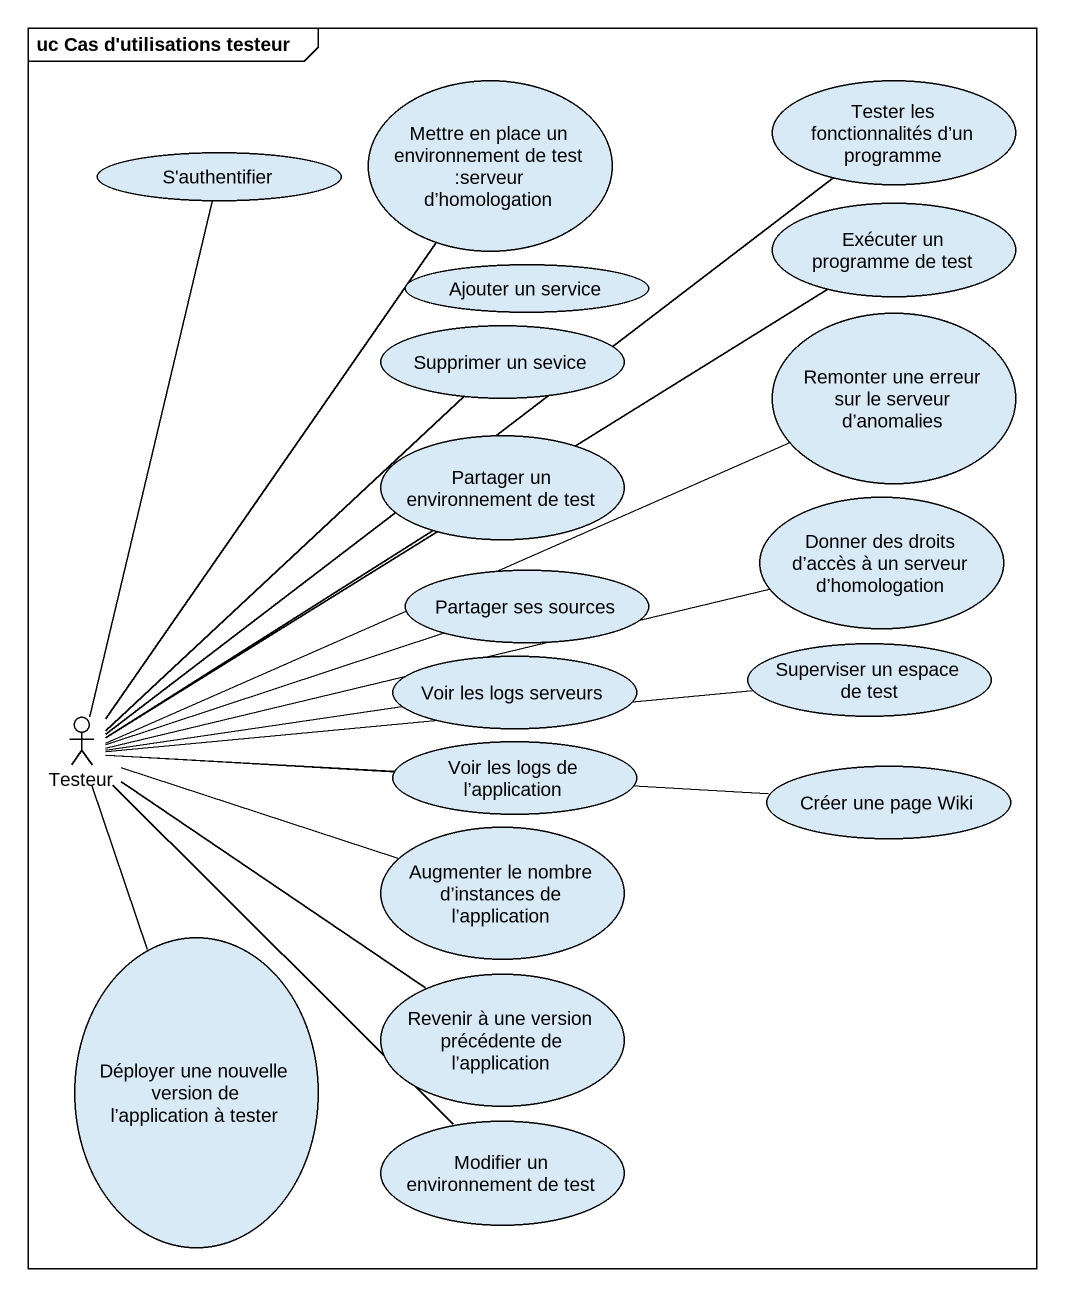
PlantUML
@startuml
mainframe uc Cas d'utilisations testeur
usecase "Mettre en place un environnement de test :serveur d’homologation" as Mettre_en_place_un
usecase "Tester les fonctionnalités d’un programme" as Tester_les_fonctionnalités
usecase "S'authentifier" as S_authentifier
usecase "Exécuter un programme de test" as Exécuter_un_programme_de
usecase "Supprimer un sevice" as Supprimer_un_sevice
usecase "Ajouter un service" as Ajouter_un_service
usecase "Remonter une erreur sur le serveur d’anomalies" as Remonter_une_erreur_sur_le
usecase "Partager un environnement de test" as Partager_un_environnement
usecase "Donner des droits d’accès à un serveur d’homologation" as Donner_des_droits_d_accès_à
usecase "Partager ses sources" as Partager_ses_sources
usecase "Superviser un espace de test" as Superviser_un_espace_de_test
actor Testeur
usecase "Voir les logs serveurs" as Voir_les_logs_serveurs
usecase "Voir les logs de l’application" as Voir_les_logs_de_l
usecase "Créer une page Wiki" as Créer_une_page_Wiki
usecase "Augmenter le nombre d’instances de l’application" as Augmenter_le_nombre_d
usecase "Déployer une nouvelle version de l’application à tester" as Déployer_une_nouvelle
usecase "Revenir à une version précédente de l’application" as Revenir_à_une_version
usecase "Modifier un environnement de test" as Modifier_un_environnement
Testeur -up- Mettre_en_place_un
Testeur -up- Tester_les_fonctionnalités
Testeur -up- S_authentifier
Testeur -up- Exécuter_un_programme_de
Testeur -up- Supprimer_un_sevice
Testeur -right- Remonter_une_erreur_sur_le
Testeur -up- Partager_un_environnement
Testeur -right- Donner_des_droits_d_accès_à
Testeur -right- Partager_ses_sources
Testeur -right- Superviser_un_espace_de_test
Testeur -right- Voir_les_logs_serveurs
Testeur -right- Voir_les_logs_de_l
Testeur -right- Créer_une_page_Wiki
Testeur -right- Augmenter_le_nombre_d
Testeur -- Déployer_une_nouvelle
Testeur -- Revenir_à_une_version
Testeur -- Modifier_un_environnement
@enduml
